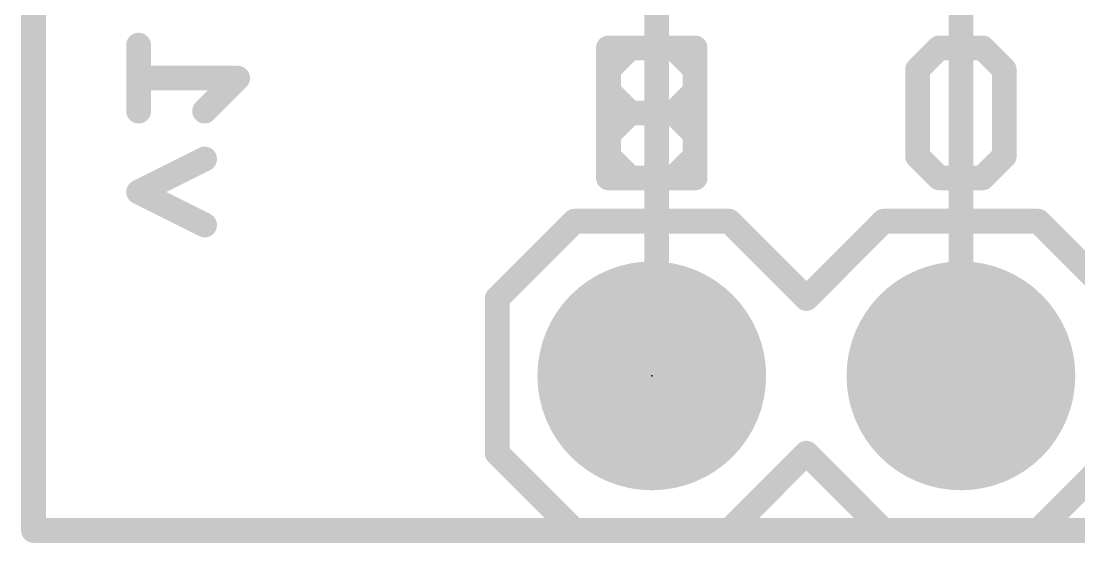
# Model space of a CAD drawing. Extents: x -17.8 to 15.3, y -5.1 to 28.
# Drawn here: x -0.1 to 8.59, y -0.1 to 4.18 of the extents above; entities that cross this region are included whole.
import ezdxf

# ---------------------------------------------------------------- set-up
doc = ezdxf.new("R2010")
doc.units = 0
for name, color, linetype in [('1', 12, 'CONTINUOUS'), ('16', 132, 'CONTINUOUS'), ('17', 110, 'CONTINUOUS'), ('20', 53, 'CONTINUOUS'), ('21', 41, 'CONTINUOUS'), ('22', 40, 'CONTINUOUS'), ('23', 53, 'CONTINUOUS'), ('51', 53, 'CONTINUOUS')]:
    doc.layers.add(name, color=color, linetype=linetype)

# ---------------------------------------------------------------- blocks, each defined once
blk = doc.blocks.new('RECT')
blk.add_solid([(-0.5, -0.5), (0.5, -0.5), (-0.5, 0.5), (0.5, 0.5)])
blk = doc.blocks.new('ROUNDP')
at = {"const_width": 0.5}
blk.add_lwpolyline([(0, -0.25, 1), (0, 0.25, 1), (0, -0.25)], format="xyb", dxfattribs=at)

msp = doc.modelspace()

# ---------------------------------------------------------------- linework, layer by layer
at = {"layer": '1', "const_width": 0.2032}
for points in [[(5.12, 5.2), (5.12, 1.31)], [(7.62, 1.27), (7.62, 5.2)], [(5.12, 1.31), (5.08, 1.27)]]:
    msp.add_lwpolyline(points, dxfattribs=at)
at = {"layer": '1', "const_width": 0.1016}
for points in [[(5.1559, 1.2741, 1), (5.0841, 1.3459)], [(5.0441, 1.3059, 1), (5.1159, 1.2341)], [(5.0692, 1.31, 1), (5.1708, 1.31)], [(7.5692, 1.27, 1), (7.6708, 1.27)]]:
    msp.add_lwpolyline(points, format="xyb", dxfattribs=at)
at = {"layer": '16', "const_width": 0.2032}
for points in [[(0.8636, 3.4438), (0.8636, 3.9862)], [(1.6771, 3.715), (0.8636, 3.715)], [(1.4059, 3.4438), (1.6771, 3.715)], [(0.8636, 2.7795), (1.4059, 3.0507)], [(1.4059, 2.5083), (0.8636, 2.7795)]]:
    msp.add_lwpolyline(points, dxfattribs=at)
at = {"layer": '16', "const_width": 0.1016}
for points in [[(0.9144, 3.9862, 1), (0.8128, 3.9862)], [(0.8636, 3.7658, 1), (0.8636, 3.6642)], [(1.713, 3.6791, 1), (1.6412, 3.7509)], [(1.6771, 3.6642, 1), (1.6771, 3.7658)], [(0.8128, 3.4438, 1), (0.9144, 3.4438)], [(1.37, 3.4798, 1), (1.4418, 3.4079)], [(1.4286, 3.0052, 1), (1.3832, 3.0961)], [(0.8863, 2.8249, 1), (0.8409, 2.734)], [(0.8409, 2.8249, 1), (0.8863, 2.734)], [(1.3832, 2.4629, 1), (1.4286, 2.5538)]]:
    msp.add_lwpolyline(points, format="xyb", dxfattribs=at)
at = {"layer": '20', "const_width": 0.2032}
for points in [[(0, 0), (0, 27.94)], [(15.24, 0), (0, 0)]]:
    msp.add_lwpolyline(points, dxfattribs=at)
at = {"layer": '20', "const_width": 0.1016}
for points in [[(0, 0.0508, 1), (0, -0.0508)], [(-0.0508, 0, 1), (0.0508, 0)]]:
    msp.add_lwpolyline(points, format="xyb", dxfattribs=at)
at = {"layer": '21', "const_width": 0.2032}
for points in [[(4.7239, 2.8956), (4.7239, 3.9633)], [(4.7239, 3.9633), (5.2578, 3.9633)], [(5.2578, 3.9633), (5.4357, 3.7854)], [(7.4419, 3.9633), (7.2639, 3.7854)], [(7.7978, 3.9633), (7.4419, 3.9633)], [(7.9757, 3.7854), (7.7978, 3.9633)], [(5.4357, 3.7854), (5.4357, 3.6074)], [(7.2639, 3.7854), (7.2639, 3.0736)], [(5.4357, 3.6074), (5.2578, 3.4295)], [(4.7239, 3.4295), (5.2578, 3.4295)], [(5.2578, 3.4295), (5.4357, 3.2515)], [(5.4357, 3.2515), (5.4357, 3.0736)], [(5.4357, 3.0736), (5.2578, 2.8956)], [(7.2639, 3.0736), (7.4419, 2.8956)], [(7.7978, 2.8956), (7.9757, 3.0736)], [(5.2578, 2.8956), (4.7239, 2.8956)], [(7.4419, 2.8956), (7.7978, 2.8956)], [(4.445, 2.54), (3.81, 1.905)], [(4.445, 2.54), (5.715, 2.54)], [(5.715, 2.54), (6.35, 1.905)], [(6.35, 1.905), (6.985, 2.54)], [(6.985, 2.54), (8.255, 2.54)], [(8.255, 2.54), (8.89, 1.905)], [(3.81, 1.905), (3.81, 0.635)], [(3.81, 0.635), (4.445, 0)], [(6.35, 0.635), (5.715, 0)], [(6.985, 0), (6.35, 0.635)], [(8.89, 0.635), (8.255, 0)], [(5.715, 0), (4.445, 0)], [(8.255, 0), (6.985, 0)]]:
    msp.add_lwpolyline(points, dxfattribs=at)
at = {"layer": '21', "const_width": 0.1016}
for points in [[(4.7747, 3.9633, 1), (4.6731, 3.9633)], [(4.7239, 4.0141, 1), (4.7239, 3.9125)], [(5.2937, 3.9992, 1), (5.2218, 3.9274)], [(5.2578, 3.9125, 1), (5.2578, 4.0141)], [(7.4419, 4.0141, 1), (7.4419, 3.9125)], [(7.4778, 3.9274, 1), (7.4059, 3.9992)], [(7.8337, 3.9992, 1), (7.7618, 3.9274)], [(7.7978, 3.9125, 1), (7.7978, 4.0141)], [(5.4865, 3.7854, 1), (5.3849, 3.7854)], [(5.3998, 3.7494, 1), (5.4716, 3.8213)], [(7.3147, 3.7854, 1), (7.2131, 3.7854)], [(7.228, 3.8213, 1), (7.2998, 3.7494)], [(7.9398, 3.7494, 1), (8.0116, 3.8213)], [(5.3849, 3.6074, 1), (5.4865, 3.6074)], [(5.4716, 3.5715, 1), (5.3998, 3.6433)], [(4.7239, 3.4803, 1), (4.7239, 3.3787)], [(5.2937, 3.4654, 1), (5.2218, 3.3935)], [(5.2218, 3.4654, 1), (5.2937, 3.3935)], [(5.2578, 3.3787, 1), (5.2578, 3.4803)], [(5.4865, 3.2515, 1), (5.3849, 3.2515)], [(5.3998, 3.2156, 1), (5.4716, 3.2874)], [(5.4716, 3.0376, 1), (5.3998, 3.1095)], [(7.2998, 3.1095, 1), (7.228, 3.0376)], [(8.0116, 3.0376, 1), (7.9398, 3.1095)], [(5.3849, 3.0736, 1), (5.4865, 3.0736)], [(7.2131, 3.0736, 1), (7.3147, 3.0736)], [(4.7239, 2.9464, 1), (4.7239, 2.8448)], [(5.2218, 2.9315, 1), (5.2937, 2.8597)], [(5.2578, 2.8448, 1), (5.2578, 2.9464)], [(7.4419, 2.9464, 1), (7.4419, 2.8448)], [(7.4059, 2.8597, 1), (7.4778, 2.9315)], [(7.7618, 2.9315, 1), (7.8337, 2.8597)], [(7.7978, 2.8448, 1), (7.7978, 2.9464)], [(4.6731, 2.8956, 1), (4.7747, 2.8956)], [(4.445, 2.5908, 1), (4.445, 2.4892)], [(4.4809, 2.5041, 1), (4.4091, 2.5759)], [(5.7509, 2.5759, 1), (5.6791, 2.5041)], [(5.715, 2.4892, 1), (5.715, 2.5908)], [(6.985, 2.5908, 1), (6.985, 2.4892)], [(7.0209, 2.5041, 1), (6.9491, 2.5759)], [(8.2909, 2.5759, 1), (8.2191, 2.5041)], [(8.255, 2.4892, 1), (8.255, 2.5908)], [(3.8608, 1.905, 1), (3.7592, 1.905)], [(3.7741, 1.9409, 1), (3.8459, 1.8691)], [(6.3141, 1.9409, 1), (6.3859, 1.8691)], [(6.3141, 1.8691, 1), (6.3859, 1.9409)], [(3.8459, 0.6709, 1), (3.7741, 0.5991)], [(6.3859, 0.6709, 1), (6.3141, 0.5991)], [(6.3859, 0.5991, 1), (6.3141, 0.6709)], [(3.7592, 0.635, 1), (3.8608, 0.635)], [(4.445, 0.0508, 1), (4.445, -0.0508)], [(5.715, -0.0508, 1), (5.715, 0.0508)], [(6.985, 0.0508, 1), (6.985, -0.0508)], [(8.255, -0.0508, 1), (8.255, 0.0508)], [(4.4091, -0.0359, 1), (4.4809, 0.0359)], [(5.6791, 0.0359, 1), (5.7509, -0.0359)], [(6.9491, -0.0359, 1), (7.0209, 0.0359)], [(8.2191, 0.0359, 1), (8.2909, -0.0359)]]:
    msp.add_lwpolyline(points, format="xyb", dxfattribs=at)
at = {"layer": '22', "const_width": 0.2032}
for points in [[(4.9022, 3.9633), (4.7243, 3.7854)], [(5.4361, 3.9633), (4.9022, 3.9633)], [(5.4361, 2.8956), (5.4361, 3.9633)], [(7.2643, 3.7854), (7.4422, 3.9633)], [(7.4422, 3.9633), (7.7981, 3.9633)], [(7.7981, 3.9633), (7.9761, 3.7854)], [(4.7243, 3.7854), (4.7243, 3.6074)], [(7.9761, 3.7854), (7.9761, 3.0736)], [(4.7243, 3.6074), (4.9022, 3.4295)], [(4.9022, 3.4295), (4.7243, 3.2515)], [(5.4361, 3.4295), (4.9022, 3.4295)], [(4.7243, 3.2515), (4.7243, 3.0736)], [(4.7243, 3.0736), (4.9022, 2.8956)], [(7.4422, 2.8956), (7.2643, 3.0736)], [(7.9761, 3.0736), (7.7981, 2.8956)], [(4.9022, 2.8956), (5.4361, 2.8956)], [(7.7981, 2.8956), (7.4422, 2.8956)]]:
    msp.add_lwpolyline(points, dxfattribs=at)
at = {"layer": '22', "const_width": 0.1016}
for points in [[(4.9022, 4.0141, 1), (4.9022, 3.9125)], [(4.9382, 3.9274, 1), (4.8663, 3.9992)], [(5.4869, 3.9633, 1), (5.3853, 3.9633)], [(5.4361, 3.9125, 1), (5.4361, 4.0141)], [(7.4422, 4.0141, 1), (7.4422, 3.9125)], [(7.4782, 3.9274, 1), (7.4063, 3.9992)], [(7.8341, 3.9992, 1), (7.7622, 3.9274)], [(7.7981, 3.9125, 1), (7.7981, 4.0141)], [(4.7751, 3.7854, 1), (4.6735, 3.7854)], [(4.6884, 3.8213, 1), (4.7602, 3.7494)], [(7.2284, 3.8213, 1), (7.3002, 3.7494)], [(8.0269, 3.7854, 1), (7.9253, 3.7854)], [(7.9402, 3.7494, 1), (8.012, 3.8213)], [(4.7602, 3.6433, 1), (4.6884, 3.5715)], [(4.6735, 3.6074, 1), (4.7751, 3.6074)], [(4.9022, 3.4803, 1), (4.9022, 3.3787)], [(4.9382, 3.3935, 1), (4.8663, 3.4654)], [(4.8663, 3.3935, 1), (4.9382, 3.4654)], [(5.4361, 3.3787, 1), (5.4361, 3.4803)], [(4.7751, 3.2515, 1), (4.6735, 3.2515)], [(4.6884, 3.2874, 1), (4.7602, 3.2156)], [(4.7602, 3.1095, 1), (4.6884, 3.0376)], [(7.3002, 3.1095, 1), (7.2284, 3.0376)], [(8.012, 3.0376, 1), (7.9402, 3.1095)], [(4.6735, 3.0736, 1), (4.7751, 3.0736)], [(7.9253, 3.0736, 1), (8.0269, 3.0736)], [(4.9022, 2.9464, 1), (4.9022, 2.8448)], [(4.8663, 2.8597, 1), (4.9382, 2.9315)], [(5.4361, 2.8448, 1), (5.4361, 2.9464)], [(7.4422, 2.9464, 1), (7.4422, 2.8448)], [(7.4063, 2.8597, 1), (7.4782, 2.9315)], [(7.7622, 2.9315, 1), (7.8341, 2.8597)], [(7.7981, 2.8448, 1), (7.7981, 2.9464)], [(5.3853, 2.8956, 1), (5.4869, 2.8956)]]:
    msp.add_lwpolyline(points, format="xyb", dxfattribs=at)
at = {"layer": '23'}
msp.add_point((5.08, 1.27), dxfattribs=at)

# ---------------------------------------------------------------- block references
at = {"layer": '17', "xscale": 1.8796, "yscale": 1.8796, "rotation": 90}
for p in [(5.08, 1.27), (5.08, 1.27), (7.62, 1.27), (7.62, 1.27)]:
    msp.add_blockref('ROUNDP', p, dxfattribs=at)
at = {"layer": '51', "xscale": 0.508, "yscale": 0.508}
for p in [(5.08, 1.27), (7.62, 1.27)]:
    msp.add_blockref('RECT', p, dxfattribs=at)

doc.saveas('drawing.dxf')
